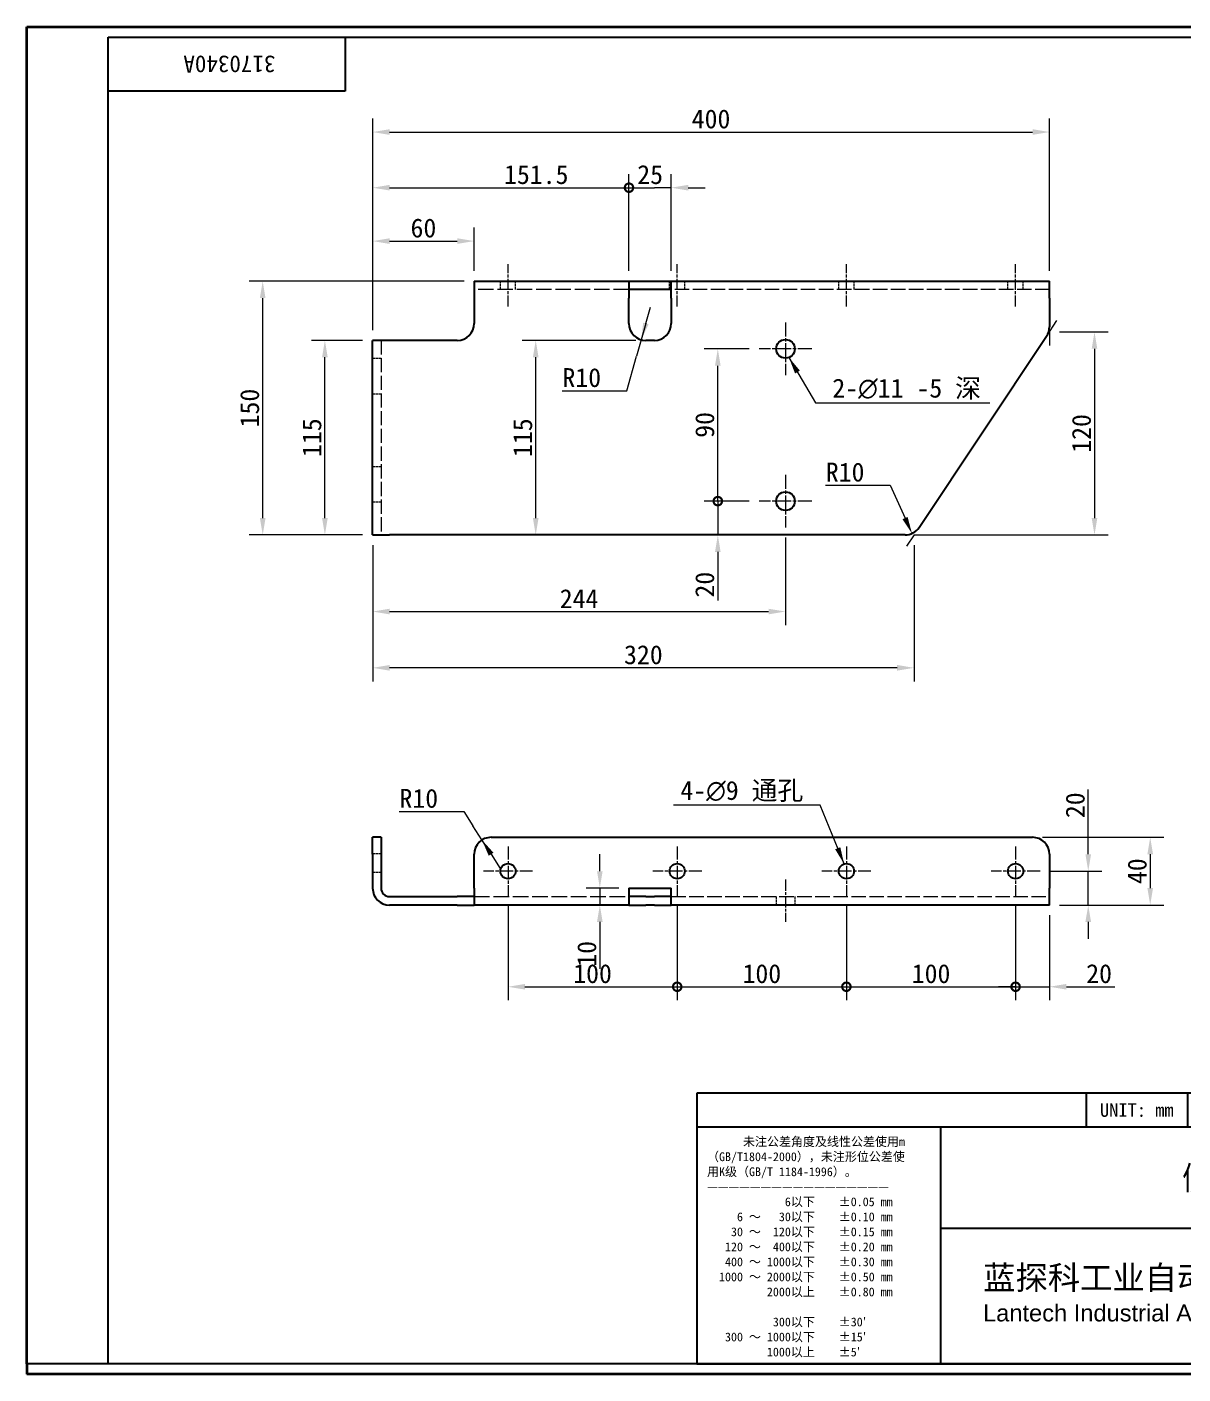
# Model space of a CAD drawing. Header units: millimetres. Extents: x 24 to 1166, y 22 to 818.
# Drawn here: x 24 to 707, y 22 to 818 of the extents above; entities that cross this region are included whole.
import ezdxf
from ezdxf.enums import TextEntityAlignment as Align

# ---------------------------------------------------------------- set-up
doc = ezdxf.new("R2010")
doc.units = ezdxf.units.MM
doc.header["$LTSCALE"] = 4
doc.linetypes.add('CHAIN', pattern=[0.3543, 0.2362, -0.0295, 0.0591, -0.0295])
doc.linetypes.add('DASHED', pattern=[0.2067, 0.1654, -0.0413])
for name, color, linetype, lineweight in [('1', 7, 'Continuous', 18), ('可见 (ISO)', 7, 'Continuous', 25), ('图框 (ISO)', 7, 'Continuous', 35), ('标题 (ISO)', 7, 'Continuous', 25)]:
    doc.layers.add(name, color=color, linetype=linetype, lineweight=lineweight)
for name, color, linetype, lineweight, true_color in [('中心标记 (ISO)', 1, 'CHAIN', 18, 0xff0000), ('中心线 (ISO)', 1, 'CHAIN', 18, 0xff0000), ('尺寸 (ISO)', 7, 'Continuous', 18, 0x008000), ('符号 (ISO)', 7, 'Continuous', 18, 0x008000), ('隐藏 (ISO)', 5, 'DASHED', 18, 0x0000ff)]:
    doc.layers.add(name, color=color, linetype=linetype, lineweight=lineweight, true_color=true_color)
doc.styles.add('文本样式164', font='SimSun.ttf')
doc.styles.add('文本样式165', font='SimSun.ttf')
doc.styles.add('文本样式74', font='SimSun.ttf')
doc.styles.add('最新国标', font='simfang.ttf')
doc.styles.add('注释文本 (ISO)', font='simfang.ttf')
doc.dimstyles.new('默认 (GB)', dxfattribs={"dimscale": 4, "dimtxt": 2.8, "dimasz": 2.5, "dimexe": 2, "dimexo": 1.5, "dimgap": 0.5, "dimtad": 1, "dimtoh": 1, "dimdsep": 46, "dimtxsty": '最新国标', "dimcen": 0.09, "dimdle": 10, "dimclrd": 256, "dimclre": 256, "dimclrt": 256, "dimaunit": 1, "dimadec": 3, "dimazin": 2, "dimtfac": 0.535714, "dimtdec": 3, "dimtmove": 0, "dimatfit": 3, "dimfxl": 0, "dimtolj": 1, "dimlwd": -1, "dimlwe": -1, "dimarcsym": 0})
doc.dimstyles.new('默认 (GB)$7', dxfattribs={"dimscale": 4, "dimtxt": 2.8, "dimasz": 2.5, "dimexe": 2, "dimexo": 1.5, "dimgap": 0.5, "dimtad": 1, "dimtoh": 1, "dimdsep": 46, "dimtxsty": '最新国标', "dimcen": 0.09, "dimdle": 10, "dimclrd": 256, "dimclre": 256, "dimclrt": 256, "dimaunit": 1, "dimadec": 3, "dimazin": 2, "dimtfac": 0.535714, "dimtdec": 3, "dimtmove": 0, "dimatfit": 3, "dimfxl": 0, "dimtolj": 1, "dimlwd": -1, "dimlwe": -1, "dimarcsym": 0})

# ---------------------------------------------------------------- blocks, each defined once
blk = doc.blocks.new('图框 最新国标')
at = {"layer": '图框 (ISO)'}
for p, q in [((6, 7), (6, 204.5)), ((6, 204.5), (291.5, 204.5)), ((6, 7), (6, 5.5)), ((6, 7), (6, 5.5)), ((291.5, 5.5), (6, 5.5))]:
    blk.add_line(p, q, dxfattribs=at)
at = {"layer": '图框 (ISO)', "color": 7, "linetype": 'Continuous', "lineweight": 25}
for p, q in [((18, 203), (290, 203)), ((18, 7), (18, 203)), ((18, 203), (290, 203)), ((53, 203), (53, 195)), ((53, 195), (18, 195)), ((290, 7), (6, 7)), ((290, 7), (18, 7))]:
    blk.add_line(p, q, dxfattribs=at)
at = {"layer": '图框 (ISO)', "style": '文本样式74'}
blk.add_attdef('零件代号_001', (42.72, 200.25), '', height=2.5, rotation=180, dxfattribs=at)
blk = doc.blocks.new('标题栏 最新国标')
at = {"layer": '标题 (ISO)'}
for p, q in [((381.98, -183.84), (196.98, -183.84)), ((196.98, -183.84), (196.98, -223.84)), ((254.48, -183.84), (254.48, -188.84)), ((269.48, -183.84), (269.48, -188.84)), ((281.48, -188.09), (281.48, -184.59)), ((281.48, -184.59), (286.48, -185.34)), ((289.48, -183.84), (289.48, -188.84)), ((381.98, -223.84), (381.98, -183.84)), ((383.48, -183.84), (383.48, -225.34)), ((286.48, -185.34), (286.48, -187.34)), ((196.98, -188.84), (381.98, -188.84)), ((232.98, -188.84), (232.98, -223.84)), ((286.48, -187.34), (281.48, -188.09)), ((321.98, -188.84), (321.98, -223.84)), ((321.98, -193.84), (381.98, -193.84)), ((321.98, -198.84), (381.98, -198.84)), ((351.98, -198.84), (351.98, -208.84)), ((321.98, -203.84), (232.98, -203.84)), ((321.98, -203.84), (381.98, -203.84)), ((321.98, -208.84), (381.98, -208.84)), ((321.98, -218.84), (381.98, -218.84)), ((196.98, -223.84), (381.98, -223.84)), ((383.48, -225.34), (196.98, -225.34))]:
    blk.add_line(p, q, dxfattribs=at)
at = {"layer": '标题 (ISO)', "linetype": 'CHAIN', "ltscale": 5.000333}
blk.add_line((274.98, -184.09), (274.98, -188.59), dxfattribs=at)
at = {"layer": '标题 (ISO)', "linetype": 'CHAIN', "ltscale": 15.834605}
blk.add_line((272.73, -186.34), (286.98, -186.34), dxfattribs=at)
at = {"layer": '标题 (ISO)'}
for radius in [1.75, 1]:
    blk.add_circle((274.98, -186.34), radius, dxfattribs=at)
at = {"layer": '1', "style": '文本样式164'}
for s, p in [('材 料', (299.48, -186.34)), ('UNIT: mm', (261.98, -186.34)), ('设 计', (327.98, -191.34)), ('制 图', (327.98, -196.34)), ('比 例', (327.98, -201.34)), ('重 量', (357.98, -201.34)), ('共 1  张', (336.98, -206.34)), ('第 1  张', (366.98, -206.34))]:
    blk.add_text(s, height=2, dxfattribs=at).set_placement(p, align=Align.MIDDLE_CENTER)
at = {"layer": '标题 (ISO)', "style": '注释文本 (ISO)'}
for s, insert, char_height, attachment_point, line_spacing_factor in [('\\fSimSun|b0|i0;{\\H1.3000;      未注公差角度及线性公差使用m\\P}\\fSimSun|b0|i0;{\\H1.3000;（GB/T1804-2000），未注形位公差使\\P}\\fSimSun|b0|i0;{\\H1.3000;用K级（GB/T 1184-1996）。\\P}\\fSimSun|b0|i0;{\\H1.3000;—————————————————\\P}\\fSimSun|b0|i0;{\\H1.3000;             6以下    ±0.05 mm\\P}\\fSimSun|b0|i0;{\\H1.3000;     6 ～   30以下    ±0.10 mm\\P}\\fSimSun|b0|i0;{\\H1.3000;    30 ～  120以下    ±0.15 mm\\P}\\fSimSun|b0|i0;{\\H1.3000;   120 ～  400以下    ±0.20 mm\\P}\\fSimSun|b0|i0;{\\H1.3000;   400 ～ 1000以下    ±0.30 mm\\P}\\fSimSun|b0|i0;{\\H1.3000;  1000 ～ 2000以下    ±0.50 mm\\P}\\fSimSun|b0|i0;{\\H1.3000;          2000以上    ±0.80 mm\\P}\\fSimSun|b0|i0;{\\H1.3000;\\P}\\fSimSun|b0|i0;{\\H1.3000;           300以下    ±30′\\P}\\fSimSun|b0|i0;{\\H1.3000;   300 ～ 1000以下    ±15′\\P}\\fSimSun|b0|i0;{\\H1.3000;          1000以上    ±5′}', (198.48, -206.63), 1.3, 4, 1.023913), ('{\\fMicrosoft YaHei|b0|i0|c134|p34;\\H1.75x;蓝探科工业自动化（江苏）有限公司\\P\\fArial|b0|i0|c0|p34;\\H0.71429x;Lantech Industrial Automation (Jiangsu) Co., Ltd\\fFangSong|b0|i0|c134|p49;.\\H1.15195x; }', (277.48, -213.84), 2, 5, 0.978695)]:
    blk.add_mtext(s, dxfattribs=dict(at, insert=insert, char_height=char_height, attachment_point=attachment_point, line_spacing_factor=line_spacing_factor))
at = {"layer": '标题 (ISO)', "attachment_point": 5, "style": '注释文本 (ISO)'}
for s, insert, char_height in [('\\fFangSong|b0|i0;LIA024', (357.98, -196.34), 2), ('\\fFangSong|b0|i0;零件号', (327.98, -211.84), 2), ('\\fSimSun|b0|i0;{\\H1.6000;未经蓝探科事先书面同意，严禁复制或发布此文件。}', (351.98, -221.34), 1.6)]:
    blk.add_mtext(s, dxfattribs=dict(at, insert=insert, char_height=char_height))
at = {"layer": '标题 (ISO)'}
for tag, p, height, style in [('材料_001', (320.84, -187.21), 2, '注释文本 (ISO)'), ('设计人_001', (349.92, -192.16), 2, '注释文本 (ISO)'), ('库存编号_001', (268.69, -198.14), 3.5, '文本样式165'), ('视图比例_001', (339.22, -202.33), 2, '注释文本 (ISO)'), ('质量\\P3;_001', (367.11, -202.16), 2, '注释文本 (ISO)'), ('零件代号_001', (347.87, -215.59), 3.5, '文本样式165')]:
    blk.add_attdef(tag, p, '', height=height, dxfattribs=dict(at, style=style))
blk = doc.blocks.new('*D5')
at = {"layer": 'Defpoints', "color": 0, "transparency": 16777216}
for p in [(200.12, 632.8), (228.35, 632.8), (228.35, 517.8)]:
    blk.add_point(p, dxfattribs=at)
at = {"layer": '尺寸 (ISO)', "color": 116, "true_color": 0x00803f, "transparency": 16777216}
for p, q in [((222.35, 632.8), (192.12, 632.8)), ((200.12, 527.8), (200.12, 622.8)), ((222.35, 517.8), (192.12, 517.8))]:
    blk.add_line(p, q, dxfattribs=at)
for points in [[(198.45, 622.8), (201.79, 622.8), (200.12, 632.8)], [(198.45, 527.8), (201.79, 527.8), (200.12, 517.8)]]:
    blk.add_solid(points, dxfattribs=at)
at = {"layer": '尺寸 (ISO)', "transparency": 16777216, "insert": (192.46, 575.3), "char_height": 11.2, "attachment_point": 5, "rotation": 90, "style": '最新国标'}
blk.add_mtext('\\A1;115', dxfattribs=at)
blk = doc.blocks.new('*D6')
at = {"layer": 'Defpoints', "color": 0, "transparency": 16777216}
for p in [(163.35, 667.8), (288.35, 667.8), (228.35, 517.8)]:
    blk.add_point(p, dxfattribs=at)
at = {"layer": '尺寸 (ISO)', "color": 116, "true_color": 0x00803f, "transparency": 16777216}
for p, q in [((282.35, 667.8), (155.35, 667.8)), ((163.35, 527.8), (163.35, 657.8)), ((222.35, 517.8), (155.35, 517.8))]:
    blk.add_line(p, q, dxfattribs=at)
for points in [[(161.68, 657.8), (165.02, 657.8), (163.35, 667.8)], [(161.68, 527.8), (165.02, 527.8), (163.35, 517.8)]]:
    blk.add_solid(points, dxfattribs=at)
at = {"layer": '尺寸 (ISO)', "transparency": 16777216, "insert": (155.69, 592.8), "char_height": 11.2, "attachment_point": 5, "rotation": 90, "style": '最新国标'}
blk.add_mtext('\\A1;150', dxfattribs=at)
blk = doc.blocks.new('*D7')
at = {"layer": 'Defpoints', "color": 0, "transparency": 16777216}
for p in [(228.35, 517.8), (472.35, 522.3), (472.35, 472.56)]:
    blk.add_point(p, dxfattribs=at)
at = {"layer": '尺寸 (ISO)', "color": 116, "true_color": 0x00803f, "transparency": 16777216}
for p, q in [((228.35, 511.8), (228.35, 464.56)), ((472.35, 516.3), (472.35, 464.56)), ((238.35, 472.56), (462.35, 472.56))]:
    blk.add_line(p, q, dxfattribs=at)
for points in [[(238.35, 474.22), (238.35, 470.89), (228.35, 472.56)], [(462.35, 474.22), (462.35, 470.89), (472.35, 472.56)]]:
    blk.add_solid(points, dxfattribs=at)
at = {"layer": '尺寸 (ISO)', "transparency": 16777216, "insert": (350.35, 480.16), "char_height": 11.2, "attachment_point": 5, "style": '最新国标'}
blk.add_mtext('\\A1;244', dxfattribs=at)
blk = doc.blocks.new('*D8')
at = {"layer": 'Defpoints', "color": 0, "transparency": 16777216}
for p in [(288.35, 691.46), (288.35, 667.8), (228.35, 632.8)]:
    blk.add_point(p, dxfattribs=at)
at = {"layer": '尺寸 (ISO)', "color": 116, "true_color": 0x00803f, "transparency": 16777216}
for p, q in [((228.35, 638.8), (228.35, 699.46)), ((288.35, 673.8), (288.35, 699.46)), ((238.35, 691.46), (278.35, 691.46))]:
    blk.add_line(p, q, dxfattribs=at)
for points in [[(238.35, 693.13), (238.35, 689.79), (228.35, 691.46)], [(278.35, 693.13), (278.35, 689.79), (288.35, 691.46)]]:
    blk.add_solid(points, dxfattribs=at)
at = {"layer": '尺寸 (ISO)', "transparency": 16777216, "insert": (258.35, 699.12), "char_height": 11.2, "attachment_point": 5, "style": '最新国标'}
blk.add_mtext('\\A1;60', dxfattribs=at)
blk = doc.blocks.new('_DotSmall')
at = {"color": 0, "linetype": 'ByBlock', "const_width": 0.5}
blk.add_lwpolyline([(-0.0625, 0, 1), (0.0625, 0, 1)], format="xyb", close=True, dxfattribs=at)
blk = doc.blocks.new('*D9')
at = {"layer": 'Defpoints', "color": 0, "transparency": 16777216}
for p in [(404.85, 723.01), (379.85, 667.8), (404.85, 667.8)]:
    blk.add_point(p, dxfattribs=at)
at = {"layer": '尺寸 (ISO)', "color": 116, "true_color": 0x00803f, "transparency": 16777216}
for p, q in [((379.85, 673.8), (379.85, 731.01)), ((404.85, 673.8), (404.85, 731.01)), ((379.85, 723.01), (394.85, 723.01)), ((404.85, 723.01), (394.85, 723.01)), ((414.85, 723.01), (424.85, 723.01))]:
    blk.add_line(p, q, dxfattribs=at)
blk.add_solid([(414.85, 724.68), (414.85, 721.35), (404.85, 723.01)], dxfattribs=at)
at = {"layer": '尺寸 (ISO)', "color": 116, "true_color": 0x00803f, "transparency": 16777216, "xscale": 10, "yscale": 10, "zscale": 10}
blk.add_blockref('_DotSmall', (379.85, 723.01), dxfattribs=at)
at = {"layer": '尺寸 (ISO)', "transparency": 16777216, "insert": (392.35, 730.68), "char_height": 11.2, "attachment_point": 5, "style": '最新国标'}
blk.add_mtext('\\A1;25', dxfattribs=at)
blk = doc.blocks.new('*D11')
at = {"layer": 'Defpoints', "color": 0, "transparency": 16777216}
for p in [(379.85, 723.01), (379.85, 667.8), (228.35, 632.8)]:
    blk.add_point(p, dxfattribs=at)
at = {"layer": '尺寸 (ISO)', "color": 116, "true_color": 0x00803f, "transparency": 16777216}
for p, q in [((228.35, 638.8), (228.35, 731.01)), ((379.85, 673.8), (379.85, 731.01)), ((238.35, 723.01), (379.85, 723.01))]:
    blk.add_line(p, q, dxfattribs=at)
blk.add_solid([(238.35, 724.68), (238.35, 721.35), (228.35, 723.01)], dxfattribs=at)
at = {"layer": '尺寸 (ISO)', "color": 116, "true_color": 0x00803f, "transparency": 16777216, "xscale": 10, "yscale": 10, "zscale": 10}
blk.add_blockref('_DotSmall', (379.85, 723.01), dxfattribs=at)
at = {"layer": '尺寸 (ISO)', "transparency": 16777216, "insert": (325.04, 730.71), "char_height": 11.2, "attachment_point": 5, "style": '最新国标'}
blk.add_mtext('\\A1;151.5', dxfattribs=at)
blk = doc.blocks.new('*D12')
at = {"layer": 'Defpoints', "color": 0, "transparency": 16777216}
for p in [(228.35, 517.8), (548.35, 517.8), (228.35, 439.31)]:
    blk.add_point(p, dxfattribs=at)
at = {"layer": '尺寸 (ISO)', "color": 116, "true_color": 0x00803f, "transparency": 16777216}
for p, q in [((228.35, 511.8), (228.35, 431.31)), ((548.35, 511.8), (548.35, 431.31)), ((538.35, 439.31), (238.35, 439.31))]:
    blk.add_line(p, q, dxfattribs=at)
for points in [[(238.35, 440.98), (238.35, 437.64), (228.35, 439.31)], [(538.35, 440.98), (538.35, 437.64), (548.35, 439.31)]]:
    blk.add_solid(points, dxfattribs=at)
at = {"layer": '尺寸 (ISO)', "transparency": 16777216, "insert": (388.35, 446.97), "char_height": 11.2, "attachment_point": 5, "style": '最新国标'}
blk.add_mtext('\\A1;320', dxfattribs=at)
blk = doc.blocks.new('*D13')
at = {"layer": 'Defpoints', "color": 0, "transparency": 16777216}
for p in [(628.35, 637.8), (543, 517.8), (655, 517.8)]:
    blk.add_point(p, dxfattribs=at)
at = {"layer": '尺寸 (ISO)', "color": 116, "true_color": 0x00803f, "transparency": 16777216}
for p, q in [((634.35, 637.8), (663, 637.8)), ((655, 627.8), (655, 527.8)), ((549, 517.8), (663, 517.8))]:
    blk.add_line(p, q, dxfattribs=at)
for points in [[(653.33, 627.8), (656.66, 627.8), (655, 637.8)], [(653.33, 527.8), (656.66, 527.8), (655, 517.8)]]:
    blk.add_solid(points, dxfattribs=at)
at = {"layer": '尺寸 (ISO)', "transparency": 16777216, "insert": (647.33, 577.8), "char_height": 11.2, "attachment_point": 5, "rotation": 90, "style": '最新国标'}
blk.add_mtext('\\A1;120', dxfattribs=at)
blk = doc.blocks.new('*D14')
at = {"layer": 'Defpoints', "color": 0, "transparency": 16777216}
for p in [(543, 527.8), (547.13, 518.69)]:
    blk.add_point(p, dxfattribs=at)
at = {"layer": '尺寸 (ISO)', "color": 116, "true_color": 0x00803f, "transparency": 16777216}
for p, q in [((495.98, 547.22), (534.17, 547.22)), ((534.17, 547.22), (543, 527.8))]:
    blk.add_line(p, q, dxfattribs=at)
blk.add_solid([(544.51, 528.49), (541.48, 527.11), (547.13, 518.69)], dxfattribs=at)
at = {"layer": '尺寸 (ISO)', "transparency": 16777216, "insert": (507.6, 554.88), "char_height": 11.2, "attachment_point": 5, "style": '最新国标'}
blk.add_mtext('\\A1;R10', dxfattribs=at)
blk = doc.blocks.new('*D15')
at = {"layer": 'Defpoints', "color": 0, "transparency": 16777216}
for p in [(432.35, 537.8), (456.85, 537.8), (543, 517.8)]:
    blk.add_point(p, dxfattribs=at)
at = {"layer": '尺寸 (ISO)', "color": 116, "true_color": 0x00803f, "transparency": 16777216}
for p, q in [((432.35, 537.8), (432.35, 557.8)), ((450.85, 537.8), (424.35, 537.8)), ((432.35, 537.8), (432.35, 517.8)), ((432.35, 507.8), (432.35, 479.08))]:
    blk.add_line(p, q, dxfattribs=at)
blk.add_solid([(430.68, 507.8), (434.01, 507.8), (432.35, 517.8)], dxfattribs=at)
at = {"layer": '尺寸 (ISO)', "color": 116, "true_color": 0x00803f, "transparency": 16777216, "xscale": 10, "yscale": 10, "zscale": 10, "rotation": 270}
blk.add_blockref('_DotSmall', (432.35, 537.8), dxfattribs=at)
at = {"layer": '尺寸 (ISO)', "transparency": 16777216, "insert": (424.68, 488.44), "char_height": 11.2, "attachment_point": 5, "rotation": 90, "style": '最新国标'}
blk.add_mtext('\\A1;20', dxfattribs=at)
blk = doc.blocks.new('*D16')
at = {"layer": 'Defpoints', "color": 0, "transparency": 16777216}
for p in [(432.35, 627.8), (456.85, 627.8), (456.85, 537.8)]:
    blk.add_point(p, dxfattribs=at)
at = {"layer": '尺寸 (ISO)', "color": 116, "true_color": 0x00803f, "transparency": 16777216}
for p, q in [((450.85, 627.8), (424.35, 627.8)), ((432.35, 537.8), (432.35, 617.8)), ((450.85, 537.8), (424.35, 537.8))]:
    blk.add_line(p, q, dxfattribs=at)
blk.add_solid([(430.68, 617.8), (434.01, 617.8), (432.35, 627.8)], dxfattribs=at)
at = {"layer": '尺寸 (ISO)', "color": 116, "true_color": 0x00803f, "transparency": 16777216, "xscale": 10, "yscale": 10, "zscale": 10, "rotation": 270}
blk.add_blockref('_DotSmall', (432.35, 537.8), dxfattribs=at)
at = {"layer": '尺寸 (ISO)', "transparency": 16777216, "insert": (424.68, 582.84), "char_height": 11.2, "attachment_point": 5, "rotation": 90, "style": '最新国标'}
blk.add_mtext('\\A1;90', dxfattribs=at)
blk = doc.blocks.new('*D26')
at = {"layer": 'Defpoints', "color": 0, "transparency": 16777216}
for p in [(308.35, 304.65), (408.35, 304.65), (408.35, 250.85)]:
    blk.add_point(p, dxfattribs=at)
at = {"layer": '尺寸 (ISO)', "color": 116, "true_color": 0x00803f, "transparency": 16777216}
for p, q in [((308.35, 298.65), (308.35, 242.85)), ((408.35, 298.65), (408.35, 242.85)), ((318.35, 250.85), (408.35, 250.85))]:
    blk.add_line(p, q, dxfattribs=at)
blk.add_solid([(318.35, 252.52), (318.35, 249.19), (308.35, 250.85)], dxfattribs=at)
at = {"layer": '尺寸 (ISO)', "color": 116, "true_color": 0x00803f, "transparency": 16777216, "xscale": 10, "yscale": 10, "zscale": 10}
blk.add_blockref('_DotSmall', (408.35, 250.85), dxfattribs=at)
at = {"layer": '尺寸 (ISO)', "transparency": 16777216, "insert": (358.31, 258.52), "char_height": 11.2, "attachment_point": 5, "style": '最新国标'}
blk.add_mtext('\\A1;100', dxfattribs=at)
blk = doc.blocks.new('*D27')
at = {"layer": 'Defpoints', "color": 0, "transparency": 16777216}
for p in [(608.35, 304.65), (628.35, 299.15), (628.35, 250.85)]:
    blk.add_point(p, dxfattribs=at)
at = {"layer": '尺寸 (ISO)', "color": 116, "true_color": 0x00803f, "transparency": 16777216}
for p, q in [((608.35, 298.65), (608.35, 242.85)), ((628.35, 293.15), (628.35, 242.85)), ((608.35, 250.85), (598.35, 250.85)), ((608.35, 250.85), (628.35, 250.85)), ((638.35, 250.85), (667.07, 250.85))]:
    blk.add_line(p, q, dxfattribs=at)
blk.add_solid([(638.35, 252.52), (638.35, 249.19), (628.35, 250.85)], dxfattribs=at)
at = {"layer": '尺寸 (ISO)', "color": 116, "true_color": 0x00803f, "transparency": 16777216, "xscale": 10, "yscale": 10, "zscale": 10}
blk.add_blockref('_DotSmall', (608.35, 250.85), dxfattribs=at)
at = {"layer": '尺寸 (ISO)', "transparency": 16777216, "insert": (657.71, 258.52), "char_height": 11.2, "attachment_point": 5, "style": '最新国标'}
blk.add_mtext('\\A1;20', dxfattribs=at)
blk = doc.blocks.new('*D28')
at = {"layer": 'Defpoints', "color": 0, "transparency": 16777216}
for p in [(508.35, 304.65), (608.35, 304.65), (608.35, 250.85)]:
    blk.add_point(p, dxfattribs=at)
at = {"layer": '尺寸 (ISO)', "color": 116, "true_color": 0x00803f, "transparency": 16777216}
for p, q in [((508.35, 298.65), (508.35, 242.85)), ((608.35, 298.65), (608.35, 242.85)), ((508.35, 250.85), (608.35, 250.85))]:
    blk.add_line(p, q, dxfattribs=at)
at = {"layer": '尺寸 (ISO)', "color": 116, "true_color": 0x00803f, "transparency": 16777216, "xscale": 10, "yscale": 10, "zscale": 10, "rotation": 180}
blk.add_blockref('_DotSmall', (508.35, 250.85), dxfattribs=at)
at = {"layer": '尺寸 (ISO)', "color": 116, "true_color": 0x00803f, "transparency": 16777216, "xscale": 10, "yscale": 10, "zscale": 10}
blk.add_blockref('_DotSmall', (608.35, 250.85), dxfattribs=at)
at = {"layer": '尺寸 (ISO)', "transparency": 16777216, "insert": (558.39, 258.52), "char_height": 11.2, "attachment_point": 5, "style": '最新国标'}
blk.add_mtext('\\A1;100', dxfattribs=at)
blk = doc.blocks.new('*D29')
at = {"layer": 'Defpoints', "color": 0, "transparency": 16777216}
for p in [(408.35, 304.65), (508.35, 304.65), (508.35, 250.85)]:
    blk.add_point(p, dxfattribs=at)
at = {"layer": '尺寸 (ISO)', "color": 116, "true_color": 0x00803f, "transparency": 16777216}
for p, q in [((408.35, 298.65), (408.35, 242.85)), ((508.35, 298.65), (508.35, 242.85)), ((408.35, 250.85), (508.35, 250.85))]:
    blk.add_line(p, q, dxfattribs=at)
at = {"layer": '尺寸 (ISO)', "color": 116, "true_color": 0x00803f, "transparency": 16777216, "xscale": 10, "yscale": 10, "zscale": 10, "rotation": 180}
blk.add_blockref('_DotSmall', (408.35, 250.85), dxfattribs=at)
at = {"layer": '尺寸 (ISO)', "color": 116, "true_color": 0x00803f, "transparency": 16777216, "xscale": 10, "yscale": 10, "zscale": 10}
blk.add_blockref('_DotSmall', (508.35, 250.85), dxfattribs=at)
at = {"layer": '尺寸 (ISO)', "transparency": 16777216, "insert": (458.39, 258.52), "char_height": 11.2, "attachment_point": 5, "style": '最新国标'}
blk.add_mtext('\\A1;100', dxfattribs=at)
blk = doc.blocks.new('*D30')
at = {"layer": 'Defpoints', "color": 0, "transparency": 16777216}
for p in [(379.85, 309.15), (362.62, 299.15), (394.85, 299.15)]:
    blk.add_point(p, dxfattribs=at)
at = {"layer": '尺寸 (ISO)', "color": 116, "true_color": 0x00803f, "transparency": 16777216}
for p, q in [((362.62, 319.15), (362.62, 329.15)), ((373.85, 309.15), (354.62, 309.15)), ((362.62, 309.15), (362.62, 299.15)), ((388.85, 299.15), (354.62, 299.15)), ((362.62, 289.15), (362.62, 261.45))]:
    blk.add_line(p, q, dxfattribs=at)
for points in [[(360.95, 319.15), (364.29, 319.15), (362.62, 309.15)], [(360.95, 289.15), (364.29, 289.15), (362.62, 299.15)]]:
    blk.add_solid(points, dxfattribs=at)
at = {"layer": '尺寸 (ISO)', "transparency": 16777216, "insert": (354.96, 270.3), "char_height": 11.2, "attachment_point": 5, "rotation": 90, "style": '最新国标'}
blk.add_mtext('\\A1;10', dxfattribs=at)
blk = doc.blocks.new('*D31')
at = {"layer": 'Defpoints', "color": 0, "transparency": 16777216}
for p in [(622.85, 319.15), (651.3, 319.15), (628.35, 299.15)]:
    blk.add_point(p, dxfattribs=at)
at = {"layer": '尺寸 (ISO)', "color": 116, "true_color": 0x00803f, "transparency": 16777216}
for p, q in [((651.3, 329.15), (651.3, 367.47)), ((628.85, 319.15), (659.3, 319.15)), ((651.3, 299.15), (651.3, 319.15)), ((634.35, 299.15), (659.3, 299.15)), ((651.3, 289.15), (651.3, 279.15))]:
    blk.add_line(p, q, dxfattribs=at)
for points in [[(649.63, 329.15), (652.97, 329.15), (651.3, 319.15)], [(649.63, 289.15), (652.97, 289.15), (651.3, 299.15)]]:
    blk.add_solid(points, dxfattribs=at)
at = {"layer": '尺寸 (ISO)', "transparency": 16777216, "insert": (643.64, 358.11), "char_height": 11.2, "attachment_point": 5, "rotation": 90, "style": '最新国标'}
blk.add_mtext('\\A1;20', dxfattribs=at)
blk = doc.blocks.new('*D32')
at = {"layer": 'Defpoints', "color": 0, "transparency": 16777216}
for p in [(292.96, 337.58), (298.35, 329.15)]:
    blk.add_point(p, dxfattribs=at)
at = {"layer": '尺寸 (ISO)', "color": 116, "true_color": 0x00803f, "transparency": 16777216}
for p, q in [((244, 354.43), (282.19, 354.43)), ((282.19, 354.43), (287.58, 346)), ((292.96, 337.58), (287.58, 346)), ((298.35, 329.15), (292.96, 337.58)), ((298.35, 329.15), (303.73, 320.72))]:
    blk.add_line(p, q, dxfattribs=at)
blk.add_solid([(299.75, 330.05), (296.94, 328.25), (292.96, 337.58)], dxfattribs=at)
at = {"layer": '尺寸 (ISO)', "transparency": 16777216, "insert": (255.62, 362.09), "char_height": 11.2, "attachment_point": 5, "style": '最新国标'}
blk.add_mtext('\\A1;R10', dxfattribs=at)
blk = doc.blocks.new('*D33')
at = {"layer": 'Defpoints', "color": 0, "transparency": 16777216}
for p in [(618.35, 339.15), (628.35, 299.15), (687.92, 299.15)]:
    blk.add_point(p, dxfattribs=at)
at = {"layer": '尺寸 (ISO)', "color": 116, "true_color": 0x00803f, "transparency": 16777216}
for p, q in [((624.35, 339.15), (695.92, 339.15)), ((687.92, 329.15), (687.92, 309.15)), ((634.35, 299.15), (695.92, 299.15))]:
    blk.add_line(p, q, dxfattribs=at)
for points in [[(686.26, 329.15), (689.59, 329.15), (687.92, 339.15)], [(686.26, 309.15), (689.59, 309.15), (687.92, 299.15)]]:
    blk.add_solid(points, dxfattribs=at)
at = {"layer": '尺寸 (ISO)', "transparency": 16777216, "insert": (680.26, 319.15), "char_height": 11.2, "attachment_point": 5, "rotation": 90, "style": '最新国标'}
blk.add_mtext('\\A1;40', dxfattribs=at)
blk = doc.blocks.new('*D34')
at = {"layer": 'Defpoints', "color": 0, "transparency": 16777216}
for p in [(389.85, 642.8), (387.11, 633.18)]:
    blk.add_point(p, dxfattribs=at)
at = {"layer": '尺寸 (ISO)', "color": 116, "true_color": 0x00803f, "transparency": 16777216}
for p, q in [((389.85, 642.8), (392.59, 652.41)), ((389.85, 642.8), (387.11, 633.18)), ((387.11, 633.18), (384.37, 623.56)), ((378.52, 603.05), (384.37, 623.56)), ((340.33, 603.05), (378.52, 603.05))]:
    blk.add_line(p, q, dxfattribs=at)
blk.add_solid([(388.24, 643.25), (391.45, 642.34), (387.11, 633.18)], dxfattribs=at)
at = {"layer": '尺寸 (ISO)', "transparency": 16777216, "insert": (351.95, 610.71), "char_height": 11.2, "attachment_point": 5, "style": '最新国标'}
blk.add_mtext('\\A1;R10', dxfattribs=at)
blk = doc.blocks.new('*D35')
at = {"layer": 'Defpoints', "color": 0, "transparency": 16777216}
for p in [(324.73, 632.8), (389.85, 632.8), (324.73, 517.8)]:
    blk.add_point(p, dxfattribs=at)
at = {"layer": '尺寸 (ISO)', "color": 116, "true_color": 0x00803f, "transparency": 16777216}
for p, q in [((383.85, 632.8), (316.73, 632.8)), ((324.73, 527.8), (324.73, 622.8))]:
    blk.add_line(p, q, dxfattribs=at)
for points in [[(323.06, 622.8), (326.4, 622.8), (324.73, 632.8)], [(323.06, 527.8), (326.4, 527.8), (324.73, 517.8)]]:
    blk.add_solid(points, dxfattribs=at)
at = {"layer": '尺寸 (ISO)', "transparency": 16777216, "insert": (317.07, 575.3), "char_height": 11.2, "attachment_point": 5, "rotation": 90, "style": '最新国标'}
blk.add_mtext('\\A1;115', dxfattribs=at)
blk = doc.blocks.new('*D37')
at = {"layer": 'Defpoints', "color": 0, "transparency": 16777216}
for p in [(628.35, 755.9), (628.35, 667.8), (228.35, 632.8)]:
    blk.add_point(p, dxfattribs=at)
at = {"layer": '尺寸 (ISO)', "color": 116, "true_color": 0x00803f, "transparency": 16777216}
for p, q in [((228.35, 638.8), (228.35, 763.9)), ((628.35, 673.8), (628.35, 763.9)), ((238.35, 755.9), (618.35, 755.9))]:
    blk.add_line(p, q, dxfattribs=at)
for points in [[(238.35, 757.57), (238.35, 754.24), (228.35, 755.9)], [(618.35, 757.57), (618.35, 754.24), (628.35, 755.9)]]:
    blk.add_solid(points, dxfattribs=at)
at = {"layer": '尺寸 (ISO)', "transparency": 16777216, "insert": (428.35, 763.57), "char_height": 11.2, "attachment_point": 5, "style": '最新国标'}
blk.add_mtext('\\A1;400', dxfattribs=at)

msp = doc.modelspace()

# ---------------------------------------------------------------- linework, layer by layer
at = {"layer": '中心标记 (ISO)', "ltscale": 8.611757}
for p, q in [((472.3474, 643.2972), (472.3474, 612.2972)), ((487.8474, 627.7972), (456.8474, 627.7972)), ((472.3474, 553.2972), (472.3474, 522.2972)), ((487.8474, 537.7972), (456.8474, 537.7972))]:
    msp.add_line(p, q, dxfattribs=at)
at = {"layer": '中心标记 (ISO)', "ltscale": 8.056153}
for p, q in [((308.3474, 333.6493), (308.3474, 304.6493)), ((408.3474, 333.6493), (408.3474, 304.6493)), ((508.3474, 333.6493), (508.3474, 304.6493)), ((608.3474, 333.6493), (608.3474, 304.6493)), ((322.8474, 319.1493), (293.8474, 319.1493)), ((422.8474, 319.1493), (393.8474, 319.1493)), ((522.8474, 319.1493), (493.8474, 319.1493)), ((622.8474, 319.1493), (593.8474, 319.1493))]:
    msp.add_line(p, q, dxfattribs=at)
at = {"layer": '中心线 (ISO)', "ltscale": 6.944946}
for p, q in [((308.3474, 652.7972), (308.3474, 677.7972)), ((408.3474, 652.7972), (408.3474, 677.7972)), ((508.3474, 652.7972), (508.3474, 677.7972)), ((608.3474, 652.7972), (608.3474, 677.7972)), ((472.3474, 314.1493), (472.3474, 289.1493))]:
    msp.add_line(p, q, dxfattribs=at)
at = {"layer": '可见 (ISO)'}
for p, q in [((288.3474, 667.7972), (379.8474, 667.7972)), ((288.3474, 667.7972), (288.3474, 657.7972)), ((379.8474, 667.7972), (404.8474, 667.7972)), ((379.8474, 667.7972), (379.8474, 657.7972)), ((404.8474, 662.7972), (379.8474, 662.7972)), ((404.8474, 657.7972), (404.8474, 667.7972)), ((404.8474, 667.7972), (628.3474, 667.7972)), ((628.3474, 657.7972), (628.3474, 667.7972)), ((288.3474, 657.7972), (288.3474, 642.7972)), ((379.8474, 642.7972), (379.8474, 657.7972)), ((404.8474, 657.7972), (404.8474, 642.7972)), ((628.3474, 657.7972), (628.3474, 640.825)), ((228.3474, 517.7972), (228.3474, 632.7972)), ((238.3474, 632.7972), (228.3474, 632.7972)), ((278.3474, 632.7972), (238.3474, 632.7972)), ((394.8474, 632.7972), (389.8474, 632.7972)), ((551.3161, 522.2502), (626.6679, 635.278)), ((228.3474, 517.7972), (238.3474, 517.7972)), ((542.9956, 517.7972), (238.3474, 517.7972)), ((228.3474, 329.1493), (228.3474, 339.1493)), ((233.3474, 339.1493), (228.3474, 339.1493)), ((233.3474, 339.1493), (233.3474, 329.1493)), ((298.3474, 339.1493), (618.3474, 339.1493)), ((228.3474, 329.1493), (228.3474, 309.1493)), ((233.3474, 329.1493), (233.3474, 309.1493)), ((288.3474, 309.1493), (288.3474, 329.1493)), ((628.3474, 329.1493), (628.3474, 309.1493)), ((238.3474, 304.1493), (278.3474, 304.1493)), ((288.3474, 304.1493), (278.3474, 304.1493)), ((288.3474, 309.1493), (288.3474, 299.1493)), ((379.8474, 309.1493), (404.8474, 309.1493)), ((379.8474, 309.1493), (379.8474, 299.1493)), ((389.8474, 304.1493), (379.8474, 304.1493)), ((389.8474, 304.1493), (394.8474, 304.1493)), ((404.8474, 304.1493), (394.8474, 304.1493)), ((404.8474, 299.1493), (404.8474, 309.1493)), ((628.3474, 299.1493), (628.3474, 309.1493)), ((278.3474, 299.1493), (238.3474, 299.1493)), ((278.3474, 299.1493), (288.3474, 299.1493)), ((379.8474, 299.1493), (288.3474, 299.1493)), ((379.8474, 299.1493), (389.8474, 299.1493)), ((394.8474, 299.1493), (389.8474, 299.1493)), ((394.8474, 299.1493), (404.8474, 299.1493)), ((628.3474, 299.1493), (404.8474, 299.1493))]:
    msp.add_line(p, q, dxfattribs=at)
for centre, radius in [((472.3474, 627.7972), 5.5), ((472.3474, 537.7972), 5.5), ((308.3474, 319.1493), 4.5), ((408.3474, 319.1493), 4.5), ((508.3474, 319.1493), 4.5), ((608.3474, 319.1493), 4.5)]:
    msp.add_circle(centre, radius, dxfattribs=at)
for centre, radius, start, end in [((278.3474, 642.7972), 10, 270, 0), ((389.8474, 642.7972), 10, 180, 270), ((394.8474, 642.7972), 10, 270, 0), ((618.3474, 640.825), 10, 326.3099325, 0), ((542.9956, 527.7972), 10, 270, 326.3099325), ((298.3474, 329.1493), 10, 90, 180), ((618.3474, 329.1493), 10, 0, 90), ((238.3474, 309.1493), 10, 180, 270), ((238.3474, 309.1493), 5, 180, 270)]:
    msp.add_arc(centre, radius, start, end, dxfattribs=at)
at = {"layer": '尺寸 (ISO)'}
for p, q in [((628.3474, 637.7972), (632.785, 644.4536)), ((628.3474, 637.7972), (628.3474, 629.7972)), ((548.3474, 517.7972), (543.9098, 511.1408)), ((548.3474, 517.7972), (556.3474, 517.7972))]:
    msp.add_line(p, q, dxfattribs=at)
at = {"layer": '隐藏 (ISO)', "ltscale": 13.833454}
for p, q in [((379.8474, 662.7972), (288.3474, 662.7972)), ((288.3474, 304.1493), (379.8474, 304.1493))]:
    msp.add_line(p, q, dxfattribs=at)
at = {"layer": '隐藏 (ISO)', "ltscale": 2.380771}
for p, q in [((303.8474, 662.7972), (303.8474, 667.7972)), ((312.8474, 662.7972), (312.8474, 667.7972)), ((403.8474, 662.7972), (403.8474, 667.7972)), ((412.8474, 662.7972), (412.8474, 667.7972)), ((503.8474, 662.7972), (503.8474, 667.7972)), ((512.8474, 662.7972), (512.8474, 667.7972)), ((603.8474, 662.7972), (603.8474, 667.7972)), ((612.8474, 662.7972), (612.8474, 667.7972)), ((228.3474, 622.2972), (233.3474, 622.2972)), ((228.3474, 601.2972), (233.3474, 601.2972)), ((228.3474, 558.2972), (233.3474, 558.2972)), ((228.3474, 537.2972), (233.3474, 537.2972)), ((228.3474, 329.6493), (233.3474, 329.6493)), ((228.3474, 318.6493), (233.3474, 318.6493)), ((466.8474, 304.1493), (466.8474, 299.1493)), ((477.8474, 304.1493), (477.8474, 299.1493))]:
    msp.add_line(p, q, dxfattribs=at)
at = {"layer": '隐藏 (ISO)', "ltscale": 12.872348}
for p, q in [((628.3474, 662.7972), (404.8474, 662.7972)), ((404.8474, 304.1493), (628.3474, 304.1493))]:
    msp.add_line(p, q, dxfattribs=at)
at = {"layer": '隐藏 (ISO)', "ltscale": 12.644588}
msp.add_line((233.3474, 632.7972), (233.3474, 517.7972), dxfattribs=at)

# ---------------------------------------------------------------- block references
at = {"xscale": 4, "yscale": 4, "zscale": 4}
for name, p, values in [('图框 最新国标', (0, 0), {'零件代号_001': '3170340A'}), ('标题栏 最新国标', (-367.9301, 923.3771), {'零件代号_001': '3170340A', '库存编号_001': '侧支架A', '质量\\P3;_001': '2.584 kg', '视图比例_001': '1 : 4', '设计人_001': 'zhengxiaobo', '材料_001': 'Q235B'})]:
    msp.add_blockref(name, p, dxfattribs=at).add_auto_attribs(values)

# ---------------------------------------------------------------- texts
at = {"layer": '符号 (ISO)', "char_height": 11.2, "line_spacing_factor": 0.49, "style": '最新国标'}
for s, insert, width, attachment_point in [('2-\\fAIGDT|b0|i0;{\\H11.2000;n}\\fFangSong|b0|i0;{\\H11.2000;11 -5 深}', (500.06, 597.841), 97.351485, 7), ('4-\\fAIGDT|b0|i0;{\\H11.2000;n}\\fFangSong|b0|i0;{\\H11.2000;9 通孔}', (482.8774, 360.0522), 80.416559, 9)]:
    msp.add_mtext(s, dxfattribs=dict(at, insert=insert, width=width, attachment_point=attachment_point))

# ---------------------------------------------------------------- dimensions: what is measured, and where the dimension line sits
at = {"layer": '尺寸 (ISO)', "color": 116, "true_color": 0x00803f}
for base, p1, p2, picture, middle in [((628.3474, 755.9018), (228.3474, 632.7972), (628.3474, 667.7972), '*D37', (428.3474, 755.9018)), ((472.3474, 472.5555), (228.3474, 517.7972), (472.3474, 522.2972), '*D7', (350.3474, 472.5555)), ((228.3474, 439.3102), (548.3474, 517.7972), (228.3474, 517.7972), '*D12', (388.3474, 439.3102))]:
    dim = msp.add_linear_dim(base=base, p1=p1, p2=p2, dimstyle='默认 (GB)', override={"dimgap": 0.5, "dimtoh": 0, "dimdec": 2, "dimtol": 0, "dimlim": 0, "dimtp": 0, "dimtm": 0, "dimtdec": 3, "dimtofl": 0, "dimatfit": 1}, dxfattribs=at)
    dim.commit()
    dim.dimension.update_dxf_attribs({"geometry": picture, "text_midpoint": middle, "dimtype": 160})
for base, p1, p2, angle, override, picture, middle in [((379.8474, 723.0137), (228.3474, 632.7972), (379.8474, 667.7972), 180, {"dimgap": 0.5, "dimtoh": 0, "dimdec": 2, "dimblk2": 'DotSmall', "dimsah": 1, "dimdle": 0, "dimtol": 0, "dimlim": 0, "dimtp": 0, "dimtm": 0, "dimtdec": 3, "dimtofl": 0, "dimatfit": 1}, '*D11', (325.0416, 723.0137)), ((404.8474, 723.0137), (379.8474, 667.7972), (404.8474, 667.7972), 180, {"dimgap": 0.5, "dimtoh": 0, "dimdec": 2, "dimblk1": 'DotSmall', "dimsah": 1, "dimdle": 0, "dimtol": 0, "dimlim": 0, "dimtp": 0, "dimtm": 0, "dimtdec": 3, "dimtofl": 0}, '*D9', (392.3474, 723.0137)), ((288.3474, 691.4589), (228.3474, 632.7972), (288.3474, 667.7972), 180, {"dimgap": 0.5, "dimtoh": 0, "dimdec": 2, "dimsah": 1, "dimtol": 0, "dimlim": 0, "dimtp": 0, "dimtm": 0, "dimtdec": 3, "dimtofl": 0, "dimatfit": 1}, '*D8', (258.3474, 691.4589)), ((163.3506, 667.7972), (228.3474, 517.7972), (288.3474, 667.7972), 90, {"dimgap": 0.5, "dimtoh": 0, "dimdec": 2, "dimtol": 0, "dimlim": 0, "dimtp": 0, "dimtm": 0, "dimtdec": 3, "dimtofl": 0, "dimatfit": 1}, '*D6', (163.3506, 592.7972)), ((654.9956, 517.7972), (628.3474, 637.7972), (542.9956, 517.7972), 90, {"dimgap": 0.5, "dimtoh": 0, "dimdec": 2, "dimtol": 0, "dimlim": 0, "dimtp": 0, "dimtm": 0, "dimtdec": 3, "dimtofl": 0, "dimatfit": 1}, '*D13', (654.9956, 577.7972)), ((200.1214, 632.7972), (228.3474, 517.7972), (228.3474, 632.7972), 90, {"dimgap": 0.5, "dimtoh": 0, "dimdec": 2, "dimtol": 0, "dimlim": 0, "dimtp": 0, "dimtm": 0, "dimtdec": 3, "dimtofl": 0, "dimatfit": 1}, '*D5', (200.1214, 575.2972)), ((324.7311, 632.7972), (324.7311, 517.7972), (389.8474, 632.7972), 90, {"dimgap": 0.5, "dimtoh": 0, "dimdec": 2, "dimse1": 1, "dimtol": 0, "dimlim": 0, "dimtp": 0, "dimtm": 0, "dimtdec": 3, "dimtofl": 0, "dimatfit": 1}, '*D35', (324.7311, 575.2972)), ((432.3474, 627.7972), (456.8474, 537.7972), (456.8474, 627.7972), 90, {"dimgap": 0.5, "dimtoh": 0, "dimdec": 2, "dimblk1": 'DotSmall', "dimsah": 1, "dimdle": 0, "dimtol": 0, "dimlim": 0, "dimtp": 0, "dimtm": 0, "dimtdec": 3, "dimtofl": 0, "dimatfit": 1}, '*D16', (432.3474, 582.8372)), ((432.3474, 537.7972), (542.9956, 517.7972), (456.8474, 537.7972), 90, {"dimgap": 0.5, "dimtoh": 0, "dimdec": 2, "dimblk2": 'DotSmall', "dimsah": 1, "dimdle": 0, "dimse1": 1, "dimtol": 0, "dimlim": 0, "dimtp": 0, "dimtm": 0, "dimtdec": 3, "dimtofl": 1, "dimatfit": 1}, '*D15', (432.3474, 488.4372)), ((651.3001, 319.1493), (628.3474, 299.1493), (622.8474, 319.1493), 90, {"dimgap": 0.5, "dimtoh": 0, "dimdec": 2, "dimtol": 0, "dimlim": 0, "dimtp": 0, "dimtm": 0, "dimtdec": 3, "dimtofl": 1, "dimatfit": 1}, '*D31', (651.3001, 358.1126)), ((687.922, 299.1493), (618.3474, 339.1493), (628.3474, 299.1493), 270, {"dimgap": 0.5, "dimtoh": 0, "dimdec": 2, "dimtol": 0, "dimlim": 0, "dimtp": 0, "dimtm": 0, "dimtdec": 3, "dimtofl": 0, "dimatfit": 1}, '*D33', (687.922, 319.1493)), ((362.6191, 299.1493), (379.8474, 309.1493), (394.8474, 299.1493), 270, {"dimgap": 0.5, "dimtoh": 0, "dimdec": 2, "dimtol": 0, "dimlim": 0, "dimtp": 0, "dimtm": 0, "dimtdec": 3, "dimtofl": 1, "dimatfit": 1}, '*D30', (362.6191, 270.3013)), ((408.3474, 250.8535), (308.3474, 304.6493), (408.3474, 304.6493), 180, {"dimgap": 0.5, "dimtoh": 0, "dimdec": 2, "dimblk2": 'DotSmall', "dimsah": 1, "dimdle": 0, "dimtol": 0, "dimlim": 0, "dimtp": 0, "dimtm": 0, "dimtdec": 3, "dimtofl": 0, "dimatfit": 1}, '*D26', (358.3074, 250.8535)), ((508.3474, 250.8535), (408.3474, 304.6493), (508.3474, 304.6493), 180, {"dimgap": 0.5, "dimtoh": 0, "dimdec": 2, "dimblk1": 'DotSmall', "dimblk2": 'DotSmall', "dimsah": 1, "dimdle": 0, "dimtol": 0, "dimlim": 0, "dimtp": 0, "dimtm": 0, "dimtdec": 3, "dimtofl": 0, "dimatfit": 1}, '*D29', (458.3874, 250.8535)), ((608.3474, 250.8535), (508.3474, 304.6493), (608.3474, 304.6493), 180, {"dimgap": 0.5, "dimtoh": 0, "dimdec": 2, "dimblk1": 'DotSmall', "dimblk2": 'DotSmall', "dimsah": 1, "dimdle": 0, "dimtol": 0, "dimlim": 0, "dimtp": 0, "dimtm": 0, "dimtdec": 3, "dimtofl": 0, "dimatfit": 1}, '*D28', (558.3874, 250.8535)), ((628.3474, 250.8535), (608.3474, 304.6493), (628.3474, 299.1493), 180, {"dimgap": 0.5, "dimtoh": 0, "dimdec": 2, "dimblk1": 'DotSmall', "dimsah": 1, "dimdle": 0, "dimtol": 0, "dimlim": 0, "dimtp": 0, "dimtm": 0, "dimtdec": 3, "dimtofl": 1, "dimatfit": 1}, '*D27', (657.7074, 250.8535))]:
    dim = msp.add_linear_dim(base=base, p1=p1, p2=p2, angle=angle, dimstyle='默认 (GB)', override=override, dxfattribs=at)
    dim.commit()
    dim.dimension.update_dxf_attribs({"geometry": picture, "text_midpoint": middle, "dimtype": 160})
for center, mpoint, picture, middle in [((389.8474, 642.7972), (387.1075, 633.1799), '*D34', (351.9485, 603.0508)), ((542.9956, 527.7972), (547.1318, 518.6928), '*D14', (507.5983, 547.2153)), ((298.3474, 329.1493), (292.9618, 337.5751), '*D32', (255.6151, 354.4268))]:
    dim = msp.add_radius_dim(center=center, mpoint=mpoint, dimstyle='默认 (GB)', override={"dimgap": 0.5, "dimtih": 1, "dimdec": 2, "dimlfac": 1, "dimcen": 0, "dimtol": 0, "dimlim": 0, "dimtp": 0, "dimtm": 0, "dimtdec": 3}, dxfattribs=at)
    dim.commit()
    dim.dimension.update_dxf_attribs({"geometry": picture, "text_midpoint": middle, "dimtype": 164})

# ---------------------------------------------------------------- leaders
at = {"layer": '符号 (ISO)', "annotation_type": 0, "has_hookline": 1}
for points, hookline_direction, text_width in [([(474.3721, 622.6835), (490.06, 595.9743), (500.06, 595.9743)], 0, 93.0279), ([(506.9891, 323.4393), (492.8774, 358.1855), (482.8774, 358.1855)], 1, 76.7079)]:
    msp.add_leader(points, dimstyle='默认 (GB)$7', override={"dimgap": 0, "dimtad": 1}, dxfattribs=dict(at, hookline_direction=hookline_direction, text_width=text_width))

doc.saveas('drawing.dxf')
